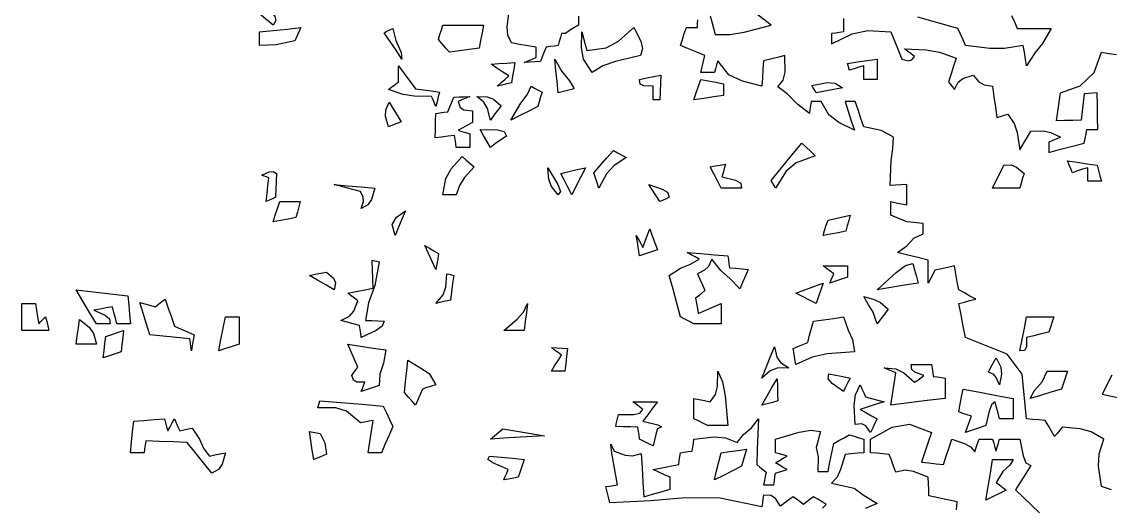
# Model space of a CAD drawing. Header units: millimetres. Extents: x 87938 to 265635, y 330093 to 434310.
# Drawn here: x 143087 to 145492, y 354571 to 355646 of the extents above; entities that cross this region are included whole.
import ezdxf

# ---------------------------------------------------------------- set-up
doc = ezdxf.new("R2010")
doc.units = ezdxf.units.MM

# ---------------------------------------------------------------- blocks, each defined once
blk = doc.blocks.new('A$C65917B88')
for points in [[(1306.7, 4008.2), (1312.5, 4014.3), (1305.8, 4018.4), (1299, 4022.4), (1292.4, 4026.3), (1287, 4022.4), (1281.6, 4018.4), (1276.4, 4014.3), (1271, 4018.4), (1265.6, 4022.4), (1260.3, 4026.3), (1253.6, 4021.5), (1246.8, 4016.6), (1240.2, 4011.6), (1232.1, 4023.9), (1225.1, 4028.4), (1213.4, 4029), (1212.5, 4022.8), (1211.6, 4016.6), (1210.8, 4010.3), (1144.8, 4024.4), (1090, 4024.9), (1035.7, 4019.7), (971, 4017), (968.7, 4025.5), (966.5, 4034), (964.4, 4042.4), (970.5, 4043.3), (976.8, 4044.2), (983.1, 4045.1), (973.9, 4095.3), (972.5, 4109.2), (977.7, 4098.6), (995.3, 4092.3), (1006.4, 4091.2), (1020.5, 4094.6), (1021.8, 4071.9), (1023.2, 4049.1), (1024.5, 4026.3), (1038.3, 4030.4), (1052.1, 4034.4), (1066.1, 4038.3), (1066.1, 4044.6), (1066.1, 4050.9), (1066.1, 4057.1), (1057.1, 4061.1), (1048.2, 4065.2), (1039.4, 4069.2), (1052.7, 4071.9), (1066.1, 4074.6), (1079.6, 4077.2), (1080.5, 4083.5), (1081.4, 4089.7), (1082.3, 4095.9), (1088.4, 4096.8), (1094.6, 4097.7), (1100.9, 4098.6), (1101.8, 4104.9), (1102.7, 4111.2), (1103.6, 4117.4), (1135.6, 4120.8), (1153.3, 4119.4), (1171.8, 4112), (1181.7, 4124.7), (1194.6, 4135), (1205.4, 4149.5), (1204.5, 4125.4), (1203.6, 4101.3), (1202.7, 4077.2), (1207.5, 4073.2), (1212.5, 4069.2), (1217.4, 4065.2), (1216.1, 4058.5), (1214.7, 4051.8), (1213.4, 4045.1), (1218.8, 4045.1), (1224.2, 4045.1), (1229.6, 4045.1), (1230.5, 4051.4), (1231.4, 4057.6), (1232.3, 4063.8), (1238.4, 4065.6), (1244.6, 4067.4), (1250.9, 4069.2), (1244.6, 4072.8), (1238.4, 4076.4), (1232.3, 4079.9), (1238.4, 4083.5), (1244.6, 4087.1), (1250.9, 4090.7), (1244.6, 4092.5), (1238.4, 4094.2), (1232.3, 4095.9), (1232.3, 4103.1), (1232.3, 4110.3), (1232.3, 4117.4), (1269.7, 4128.5), (1288.1, 4131.7), (1303.2, 4129.5), (1296.3, 4104.4), (1299.5, 4089.6), (1299.2, 4066.5), (1304.4, 4066.5), (1309.8, 4066.5), (1315.2, 4066.5), (1318.2, 4081.2), (1321.4, 4095.9), (1324.5, 4110.6), (1332.5, 4115.1), (1340.6, 4119.6), (1348.7, 4124.1), (1356.2, 4121.9), (1363.8, 4119.6), (1371.5, 4117.4), (1371.5, 4110.3), (1371.5, 4103.1), (1371.5, 4095.9), (1361.6, 4095), (1351.8, 4094.1), (1342.1, 4093.2), (1335, 4069.3), (1329.4, 4057.5), (1320.6, 4047.8), (1356.5, 4040.2), (1370.6, 4029.5), (1392.9, 4015.7), (1386.6, 4013), (1380.3, 4010.3), (1374.2, 4007.6)], [(1517.9, 4005.8), (1518.8, 4018.2), (1503.9, 4021.4), (1489.2, 4024.5), (1474.5, 4027.7), (1474.1, 4037.5), (1473.6, 4047.3), (1473.2, 4057.1), (1449.9, 4066.4), (1436.7, 4068.5), (1422.3, 4065.2), (1418.7, 4074.6), (1415.1, 4083.9), (1411.7, 4093.2), (1401.8, 4094.1), (1392, 4095), (1382.3, 4095.9), (1382.3, 4103.1), (1382.3, 4110.3), (1382.3, 4117.4), (1416.2, 4136.2), (1443.8, 4140.8), (1478.6, 4128), (1473.2, 4112.4), (1467.8, 4096.8), (1462.5, 4081.2), (1474.1, 4079.9), (1485.6, 4078.5), (1497.3, 4077.2), (1501.8, 4090.6), (1506.3, 4104), (1510.8, 4117.4), (1530.8, 4110.4), (1540.2, 4105.2), (1546.8, 4097.3), (1549.1, 4104), (1551.3, 4110.7), (1553.6, 4117.4), (1560.6, 4117.4), (1567.8, 4117.4), (1575, 4117.4), (1576.8, 4111.2), (1578.6, 4104.9), (1580.4, 4098.6), (1582.2, 4104.9), (1584, 4111.2), (1585.8, 4117.4), (1596.5, 4117.4), (1607.1, 4117.4), (1617.9, 4117.4), (1622.9, 4090.9), (1627.5, 4080.1), (1635.3, 4075.8), (1627.2, 4062.9), (1619.1, 4050), (1611.2, 4037.1), (1649.1, 4001.2)], [(1762.7, 4037.1), (1746.5, 4042.4), (1742.1, 4074.7), (1743.2, 4094.1), (1750.5, 4117.4), (1730.2, 4128.8), (1713.1, 4133.6), (1684.8, 4136.1), (1680.8, 4131.3), (1676.7, 4126.4), (1672.8, 4121.4), (1667.9, 4129.9), (1662.9, 4138.4), (1658.1, 4146.8), (1648.2, 4147.7), (1638.3, 4148.6), (1628.6, 4149.5), (1621.5, 4220), (1597.9, 4251.7), (1532.3, 4278), (1528.7, 4295.9), (1525.1, 4313.7), (1521.5, 4331.6), (1530.3, 4333.8), (1539.2, 4336.1), (1548.2, 4338.3), (1539.2, 4343.3), (1530.3, 4348.2), (1521.5, 4353), (1519.2, 4365.6), (1517, 4378.2), (1514.7, 4390.7), (1504.4, 4388.4), (1494.2, 4386.2), (1484, 4383.9), (1480.4, 4377.3), (1476.8, 4370.6), (1473.2, 4363.8), (1473.2, 4375.9), (1473.2, 4388), (1473.2, 4400), (1457.1, 4404), (1441.1, 4408), (1425, 4412), (1439.6, 4422.7), (1450.6, 4434.5), (1465.2, 4441.5), (1465.2, 4446.9), (1465.2, 4452.3), (1465.2, 4457.6), (1440.1, 4460.5), (1427.8, 4465.4), (1414.4, 4470.9), (1414.4, 4478.1), (1414.4, 4485.3), (1414.4, 4492.4), (1422.8, 4490.6), (1431.2, 4488.8), (1439.7, 4487), (1439.7, 4497.8), (1439.7, 4508.5), (1439.7, 4519.2), (1430.7, 4518.8), (1421.9, 4518.3), (1413, 4517.9), (1414.7, 4557.3), (1417.5, 4576.2), (1418.3, 4594.2), (1410.3, 4599), (1399.1, 4604.6), (1371.5, 4610.3), (1367, 4623.7), (1362.5, 4637.1), (1358.1, 4650.5), (1352.7, 4650.5), (1347.3, 4650.5), (1342.1, 4650.5), (1346.9, 4635.3), (1351.8, 4620.1), (1356.8, 4604.9), (1332.4, 4617.3), (1316.7, 4629.2), (1304.6, 4650.5), (1299.2, 4650.5), (1293.8, 4650.5), (1288.4, 4650.5), (1287.5, 4644.2), (1286.6, 4637.9), (1285.8, 4631.6), (1267.3, 4645.9), (1250.8, 4662.5), (1236.2, 4673.3), (1244.5, 4684), (1247.3, 4696.9), (1246.8, 4722.8), (1235.6, 4720.1), (1224.5, 4717.4), (1213.4, 4714.7), (1212.5, 4701.3), (1211.6, 4687.9), (1210.8, 4674.5), (1180.3, 4682.7), (1158.6, 4692.4), (1141.1, 4714.7), (1139.3, 4708.5), (1137.5, 4702.2), (1135.8, 4695.9), (1128.6, 4695.9), (1121.4, 4695.9), (1114.4, 4695.9), (1116.5, 4704.9), (1118.7, 4713.9), (1121, 4722.8), (1108.1, 4728.2), (1095.2, 4733.5), (1082.3, 4738.8), (1085.3, 4748.3), (1088.4, 4757.7), (1091.6, 4767), (1097.3, 4767), (1103.1, 4767), (1109, 4767), (1109.4, 4773.3), (1109.9, 4779.5)], [(1129.1, 4785.6), (1131.6, 4775.9), (1134.3, 4766.1), (1137, 4756.2), (1160, 4755.9), (1182.9, 4759.7), (1225.5, 4770.9), (1200.4, 4790.1)], [(921.5, 4785.3), (921.5, 4770.9), (908.9, 4763.6), (901, 4757.8), (894.6, 4757.6), (892.8, 4751.4), (891, 4745.1), (889.4, 4738.8), (883.1, 4737.9), (876.8, 4737), (870.6, 4736.1), (867.5, 4728.6), (864.3, 4721), (861.2, 4713.3), (852.6, 4712.9), (844.2, 4712.4), (835.8, 4712), (842, 4714.7), (848.3, 4717.4), (854.6, 4720.1), (854.6, 4725.5), (854.6, 4730.8), (854.6, 4736.1), (841.5, 4738.4), (828.5, 4740.6), (815.6, 4742.9), (810.1, 4755.3), (809.1, 4767.5), (811.7, 4789.7)], [(1339.4, 4781.6), (1339.4, 4774.5), (1339.4, 4767.4), (1339.4, 4760.3), (1333.1, 4759.4), (1326.8, 4758.5), (1320.6, 4757.6), (1320.6, 4752.3), (1320.6, 4746.9), (1320.6, 4741.5), (1353.3, 4757), (1378.1, 4762.7), (1414.4, 4760.3), (1420.1, 4746), (1425.9, 4731.7), (1431.8, 4717.4), (1442.3, 4714.8), (1447.5, 4715.9), (1451.9, 4721.4), (1446.5, 4725.5), (1441.1, 4729.5), (1435.8, 4733.4), (1470, 4732), (1491.2, 4728.2), (1517.4, 4718.7), (1513.4, 4706.3), (1509.3, 4693.8), (1505.4, 4681.2), (1508.4, 4677.3), (1511.6, 4673.3), (1514.7, 4669.2), (1520.3, 4680.8), (1527.9, 4686.7), (1544.1, 4692), (1553.3, 4681.5), (1561.4, 4676.9), (1575, 4674.5), (1577.1, 4658), (1579.4, 4641.5), (1581.6, 4625), (1587.5, 4626.8), (1593.3, 4628.6), (1599.2, 4630.4), (1608.7, 4615.8), (1613.6, 4601.2), (1617.9, 4574.1), (1623.6, 4584), (1629.5, 4593.8), (1635.3, 4603.5), (1654.8, 4604.1), (1667, 4601.7), (1682.3, 4594.2), (1676, 4591.5), (1669.7, 4588.8), (1663.4, 4586.1), (1663.4, 4580.8), (1663.4, 4575.5), (1663.4, 4570.1), (1682.1, 4575), (1700.9, 4579.9), (1719.6, 4584.8), (1721, 4592), (1722.3, 4599.1), (1723.7, 4606.2), (1729.4, 4606.2), (1735.2, 4606.2), (1741.1, 4606.2), (1740.6, 4625.4), (1740.2, 4644.6), (1739.7, 4663.8), (1733, 4663.4), (1726.2, 4662.9), (1719.6, 4662.5), (1717.8, 4648.7), (1716, 4634.8), (1714.4, 4620.9), (1701.3, 4620.6), (1688.4, 4620.2), (1675.5, 4619.7), (1677.8, 4634.4), (1680, 4649.1), (1682.3, 4663.8), (1713.2, 4675.3), (1735.2, 4696), (1746.5, 4728), (1758.5, 4726.3), (1770.5, 4724.6)], [(1763, 4218.4), (1747.8, 4188.3), (1811, 4174.9)], [(1604.9, 4786.2), (1609.4, 4776), (1613.9, 4765.7), (1631.7, 4765.7), (1649.6, 4765.7), (1667.4, 4765.7), (1653.8, 4742), (1642.2, 4727.6), (1628.6, 4706.6), (1626.8, 4717.4), (1625, 4728.1), (1623.2, 4738.8), (1593.9, 4734.3), (1570.3, 4734.3), (1532.3, 4738.8), (1528.2, 4747.8), (1524.2, 4756.8), (1520.1, 4765.7), (1488.3, 4774.6), (1456.7, 4783.5)]]:
    blk.add_lwpolyline(points)
for points in [[(439.4, 4770.9), (421.3, 4786.4), (402.1, 4798.8), (392.4, 4807.1), (411.6, 4807.5), (430.8, 4808), (450, 4808.4), (444.6, 4804.5), (439.2, 4800.5), (434, 4796.4), (442.2, 4784.8), (443.6, 4778.2)], [(417.9, 4738.8), (417.9, 4746), (417.9, 4753.2), (417.9, 4760.3), (439.7, 4762.5), (461.6, 4764.8), (483.5, 4767), (473.8, 4746.3), (444.5, 4740)], [(642.9, 4717.4), (633.5, 4731.3), (624, 4745.1), (614.7, 4758.9), (619.2, 4761.2), (623.7, 4763.4), (628.2, 4765.7), (633.2, 4746.6), (641.4, 4727.5)], [(717.9, 4728), (712.1, 4734.8), (706.2, 4741.5), (700.5, 4748.3), (702.8, 4755.9), (705, 4763.4), (707.3, 4770.9), (728.6, 4770.9), (750, 4770.9), (771.5, 4770.9), (769.2, 4758.9), (767, 4746.9), (764.7, 4734.8), (749.1, 4732.5), (733.5, 4730.3)], [(942.9, 4695.9), (929.5, 4717), (926.4, 4735.1), (926.9, 4760.3), (929.4, 4750.5), (932.1, 4740.6), (934.8, 4730.7), (965.3, 4735.2), (984.4, 4745.6), (1008.5, 4767), (1019.6, 4745.7), (1022.4, 4734.2), (1019.3, 4722.8), (979.8, 4713.7), (960, 4706.7)], [(696.5, 4642.4), (694.2, 4647.8), (692, 4653.1), (689.7, 4658.4), (662.2, 4658.8), (644.5, 4661.6), (621.5, 4669.2), (626.7, 4673.3), (632.1, 4677.3), (637.5, 4681.2), (637.5, 4689.7), (637.5, 4698.2), (637.5, 4706.6), (646.4, 4694.6), (655.4, 4682.6), (664.4, 4670.6), (676.8, 4668.8), (689.3, 4667), (701.9, 4665.2), (700.1, 4657.6), (698.3, 4650)], [(792.9, 4674.5), (799.1, 4679.9), (805.4, 4685.3), (811.7, 4690.7), (802.2, 4696.9), (792.8, 4703.1), (783.5, 4709.3), (795.9, 4710.2), (808.4, 4711.1), (821, 4712), (819.2, 4701.3), (817.4, 4690.6), (815.7, 4679.9), (808.1, 4678.1), (800.4, 4676.3)], [(889.4, 4663.8), (887.6, 4681.7), (885.8, 4699.5), (884, 4717.4), (894.9, 4698), (907.3, 4683), (914.7, 4670.6), (906.2, 4668.3), (897.8, 4666.1)], [(1371.5, 4685.3), (1371.5, 4692.4), (1371.5, 4699.5), (1371.5, 4706.6), (1363.8, 4704.4), (1356.2, 4702.2), (1348.7, 4700), (1347.8, 4703.6), (1346.9, 4707.1), (1346, 4710.6), (1361.6, 4712.9), (1377.2, 4715.1), (1392.9, 4717.4), (1392.9, 4706.7), (1392.9, 4696), (1392.9, 4685.3), (1385.7, 4685.3), (1378.5, 4685.3)], [(1039.4, 4653), (1039.4, 4660.2), (1039.4, 4667.4), (1039.4, 4674.5), (1024.3, 4674.9), (1018.7, 4677.7), (1017.9, 4685.3), (1029, 4687.5), (1040.1, 4689.8), (1051.4, 4692), (1050.9, 4679.1), (1050.5, 4666.1), (1050, 4653), (1046.4, 4653), (1042.8, 4653)], [(814.4, 4620.9), (830.3, 4647.9), (840.2, 4660.9), (846.5, 4674.5), (852.2, 4671.4), (858, 4668.3), (863.9, 4665.2), (861.6, 4657.6), (859.4, 4650), (857.3, 4642.4), (842.9, 4635.3), (828.6, 4628.1)], [(1103.6, 4653), (1107.2, 4663.8), (1110.8, 4674.6), (1114.4, 4685.3), (1126.4, 4683), (1138.4, 4680.8), (1150.5, 4678.5), (1150.5, 4672.3), (1150.5, 4666.1), (1150.5, 4659.8), (1134.8, 4657.5), (1119.2, 4655.3)], [(1296.5, 4663.8), (1294.2, 4667.9), (1292, 4671.9), (1289.7, 4675.8), (1313.8, 4680.2), (1326.3, 4679.2), (1338, 4671.9), (1324.1, 4669.2), (1310.3, 4666.5)], [(728.6, 4578), (727.7, 4584.3), (726.8, 4590.6), (725.9, 4596.8), (715.5, 4595.5), (705.3, 4594.2), (695.1, 4592.9), (695.6, 4605.8), (696, 4618.7), (696.5, 4631.6), (702.6, 4632.5), (708.9, 4633.4), (715.2, 4634.3), (718.2, 4641.9), (721.4, 4649.5), (724.5, 4657.1), (732.9, 4657.5), (741.5, 4658), (750, 4658.4), (743.7, 4655.8), (737.4, 4653.2), (731.3, 4650.5), (734.8, 4640.9), (740.7, 4637.1), (754.1, 4635.6), (754.1, 4629.5), (754.1, 4623.3), (754.1, 4617), (746.4, 4613), (738.8, 4608.9), (731.3, 4604.9), (737.4, 4603.1), (743.7, 4601.3), (750, 4599.5), (750, 4592.4), (750, 4585.2), (750, 4578), (742.8, 4578), (735.6, 4578)], [(782.3, 4620.9), (777.9, 4639.3), (772.3, 4649.1), (760.8, 4658.4), (777.3, 4657.9), (787.4, 4654.1), (799.5, 4643.7), (793.7, 4636.2), (788, 4628.6)], [(621.5, 4610.3), (617, 4626.9), (617.4, 4637), (622.8, 4649.1), (629, 4638.9), (635.3, 4628.7), (641.6, 4618.4), (634.8, 4615.7), (628.1, 4613)], [(782.3, 4578), (776.9, 4587.5), (771.5, 4596.9), (766.1, 4606.2), (793.5, 4605.8), (804.3, 4603.1), (807.6, 4595.6), (799.1, 4589.7), (790.7, 4583.9)], [(953.6, 4513.8), (950.9, 4521.9), (948.2, 4530), (945.5, 4538), (955.7, 4549.6), (966, 4561.2), (976.4, 4572.8), (983, 4569.2), (989.7, 4565.6), (996.5, 4562), (977, 4548.6), (965.8, 4536.1)], [(1232.3, 4513.8), (1230, 4517.9), (1227.8, 4521.9), (1225.5, 4525.8), (1241.6, 4545.5), (1257.6, 4565.1), (1273.7, 4584.8), (1280.7, 4578.1), (1287.9, 4571.4), (1295.1, 4564.7), (1264.8, 4553.4), (1249, 4540.6)], [(707.3, 4503), (711.9, 4528.7), (720.6, 4544.2), (738, 4563.3), (744.2, 4558), (750.5, 4552.7), (756.8, 4547.3), (741.4, 4530.5), (734.1, 4519), (728.6, 4503), (721.4, 4503), (714.3, 4503)], [(1725, 4524.5), (1725, 4531.7), (1725, 4538.8), (1725, 4545.9), (1716.9, 4543.3), (1708.8, 4540.7), (1700.9, 4538), (1698.2, 4544.2), (1695.5, 4550.4), (1692.9, 4556.6), (1708.5, 4554.4), (1724.1, 4552.2), (1739.7, 4550), (1742, 4541.5), (1744.2, 4533), (1746.5, 4524.5), (1739.3, 4524.5), (1732.1, 4524.5)], [(428.6, 4492.4), (429.9, 4504.9), (431.3, 4517.4), (432.6, 4529.9), (429, 4531.2), (425.4, 4532.6), (421.8, 4533.9), (433.4, 4539.4), (439.4, 4540.1), (444.6, 4536.6), (444.2, 4524.2), (443.7, 4511.7), (443.3, 4499.1), (438.3, 4496.9), (433.4, 4494.6)], [(889.4, 4503), (878.9, 4516.3), (874.7, 4527.5), (873.2, 4545.9), (889, 4519.4), (893.2, 4508.2)], [(910.8, 4503), (905, 4514.3), (899.1, 4525.5), (893.3, 4536.6), (906.2, 4539.8), (919.2, 4542.9), (932.3, 4545.9), (925.1, 4531.7), (917.9, 4517.4)], [(1146.5, 4513.8), (1140.6, 4525), (1134.8, 4536.2), (1129.1, 4547.3), (1137, 4548.6), (1145.1, 4550), (1153.2, 4551.3), (1151.4, 4544.7), (1149.6, 4538), (1147.8, 4531.2), (1169.4, 4526.1), (1177.4, 4521.6), (1178.6, 4513.8), (1167.8, 4513.8), (1157.1, 4513.8)], [(1575, 4513.8), (1580.7, 4525.9), (1586.6, 4538), (1592.4, 4550), (1604.3, 4550.4), (1612.6, 4546.9), (1624.5, 4536.6), (1622.3, 4529.1), (1620, 4521.5), (1617.9, 4513.8), (1603.5, 4513.8), (1589.3, 4513.8)], [(578.6, 4481.6), (582.1, 4492.5), (581.8, 4499.4), (577.2, 4508.4), (563.4, 4512), (549.6, 4515.6), (535.8, 4519.2), (557.1, 4517.4), (578.6, 4515.6), (600, 4513.8), (594.7, 4495.6), (589.1, 4487.3)], [(1050, 4492.4), (1044.2, 4501.4), (1038.3, 4510.3), (1032.6, 4519.2), (1053.4, 4512.2), (1061.7, 4507), (1064.7, 4499.1), (1059.8, 4496.9), (1054.8, 4494.6)], [(439.4, 4460.3), (442.8, 4471), (446.4, 4481.7), (450, 4492.4), (460.7, 4492.4), (471.5, 4492.4), (482.3, 4492.4), (480, 4484), (477.8, 4475.5), (475.5, 4467), (463.4, 4464.8), (451.4, 4462.5)], [(632.3, 4438.8), (627.3, 4456.2), (634.1, 4467.7), (648.2, 4477.7), (642.8, 4464.8), (637.5, 4451.8)], [(1307.3, 4438.8), (1309.8, 4446.9), (1312.5, 4455), (1315.2, 4463), (1326.8, 4465.7), (1338.3, 4468.3), (1350, 4470.9), (1347.8, 4462.5), (1345.5, 4454.1), (1343.3, 4445.6), (1331.3, 4443.3), (1319.3, 4441.1)], [(1017.9, 4406.6), (1016.1, 4417.4), (1014.3, 4428.1), (1012.5, 4438.8), (1016, 4432.6), (1019.6, 4426.4), (1023.2, 4420.1), (1026.8, 4429.9), (1030.4, 4439.7), (1034, 4449.5), (1037.9, 4438.4), (1041.9, 4427.2), (1046, 4416), (1036.5, 4412.9), (1027.2, 4409.7)], [(696.5, 4385.3), (690.6, 4397.8), (684.8, 4410.3), (679.1, 4422.8), (686.1, 4418.7), (693.3, 4414.7), (700.5, 4410.6), (699.2, 4402.2), (697.8, 4393.8)], [(578.6, 4278), (577.7, 4284.3), (576.8, 4290.6), (575.9, 4296.8), (566, 4299.5), (556.2, 4302.2), (546.5, 4304.9), (559.9, 4311.4), (566.9, 4319.4), (573.2, 4335.6), (567.8, 4339.7), (562.5, 4343.7), (557.3, 4347.8), (570.6, 4350.5), (584, 4353.1), (597.3, 4355.7), (596.9, 4370.5), (596.4, 4385.3), (596, 4400), (599.6, 4399.1), (603.2, 4398.2), (606.8, 4397.3), (600.2, 4359.8), (589.8, 4332.7), (585.3, 4304.9), (595.1, 4304.4), (604.8, 4304), (614.7, 4303.5), (611.6, 4295.5), (602.2, 4288.9)], [(1103.6, 4299.5), (1096.4, 4303.1), (1089.3, 4306.7), (1082.3, 4310.3), (1076.4, 4332.2), (1070.6, 4354), (1064.7, 4375.8), (1082.5, 4387.3), (1098.2, 4393.6), (1111.7, 4401.3), (1105.4, 4404.9), (1099.1, 4408.5), (1092.9, 4412), (1114.4, 4410.2), (1135.8, 4408.4), (1157.3, 4406.6), (1158, 4400.4), (1158.9, 4394.2), (1159.8, 4388), (1169.6, 4387.1), (1179.5, 4386.2), (1189.4, 4385.3), (1184.9, 4375), (1180.4, 4364.7), (1175.9, 4354.4), (1160.9, 4370.4), (1145.9, 4383.5), (1131.8, 4401.3), (1126.4, 4389.8), (1120.5, 4383.9), (1109, 4378.5), (1112.9, 4369.7), (1116.9, 4360.8), (1121, 4351.8), (1116, 4347.8), (1111.1, 4343.7), (1106.3, 4339.7), (1107.6, 4331.7), (1109, 4323.7), (1110.3, 4315.7), (1122.3, 4321), (1134.3, 4326.3), (1146.5, 4331.6), (1146.5, 4320.9), (1146.5, 4310.2), (1146.5, 4299.5), (1132.1, 4299.5), (1117.8, 4299.5)], [(535.8, 4353), (522.8, 4360.7), (509.7, 4368.3), (496.8, 4375.8), (505.7, 4377.6), (514.7, 4379.4), (523.7, 4381.2), (534.8, 4371.3), (538, 4364)], [(1317.9, 4363.8), (1320, 4368.8), (1322.3, 4373.7), (1324.5, 4378.5), (1318.7, 4382.6), (1313, 4386.6), (1307.3, 4390.7), (1320.2, 4390.7), (1333.1, 4390.7), (1346, 4390.7), (1346, 4384.9), (1346, 4379.1), (1346, 4373.3), (1336.5, 4370.1), (1327.2, 4367)], [(1392.9, 4353), (1422.6, 4380.6), (1437.2, 4391.4), (1449.2, 4394.6), (1451.9, 4384.4), (1454.6, 4374.1), (1457.3, 4363.8), (1435.8, 4360.2), (1414.4, 4356.6)], [(696.5, 4331.6), (707.8, 4345), (712.3, 4357.2), (713.9, 4378.5), (717.3, 4377.6), (720.9, 4376.7), (724.5, 4375.8), (722.7, 4362.9), (720.9, 4350), (719.3, 4337), (711.6, 4335.2), (704, 4333.4)], [(1296.5, 4331.6), (1285.7, 4337), (1275, 4342.4), (1264.4, 4347.8), (1278.6, 4353.2), (1292.9, 4358.5), (1307.3, 4363.8), (1303.7, 4353.1), (1300.1, 4342.4)], [(160.8, 4299.5), (150, 4317.3), (139.2, 4335.2), (128.6, 4353), (155.7, 4350), (183, 4346.9), (210.3, 4343.7), (211.7, 4329), (213, 4314.3), (214.4, 4299.5), (207.2, 4299.5), (200, 4299.5), (192.9, 4299.5), (190.7, 4308.5), (188.4, 4317.4), (186.2, 4326.3), (176.3, 4324.5), (166.5, 4322.7), (156.8, 4320.9), (174.7, 4313), (181.3, 4307.5), (182.3, 4299.5), (175.1, 4299.5), (167.9, 4299.5)], [(42.9, 4288.8), (42.9, 4303.1), (42.9, 4317.3), (42.9, 4331.6), (50, 4331.6), (57.2, 4331.6), (64.4, 4331.6), (66, 4320.9), (67.8, 4310.2), (69.6, 4299.5), (73.2, 4303.1), (76.8, 4306.7), (80.4, 4310.3), (82.2, 4303.2), (84, 4296), (85.8, 4288.8), (71.4, 4288.8), (57.2, 4288.8)], [(310.8, 4256.6), (309.9, 4262.9), (309, 4269.2), (308.1, 4275.5), (287.1, 4277.7), (266.1, 4279.9), (245.1, 4282.1), (239.7, 4299.1), (234.3, 4316.1), (229.1, 4333.1), (237, 4330.8), (245.1, 4328.6), (253.2, 4326.3), (258.5, 4330.4), (263.7, 4334.4), (269.1, 4338.3), (274.1, 4324.1), (279, 4309.8), (284, 4295.6), (294.2, 4291.1), (304.4, 4286.6), (314.7, 4282.1), (313.4, 4273.6), (312, 4265.1)], [(803.6, 4288.8), (824.6, 4306.5), (834.4, 4317.6), (841.1, 4331.6), (839.3, 4317.3), (837.5, 4303.1), (835.8, 4288.8), (825, 4288.8), (814.2, 4288.8)], [(1392.9, 4299.5), (1386.1, 4319), (1379.1, 4329.2), (1371.5, 4342.4), (1388.1, 4338), (1398.2, 4332.8), (1410.3, 4322.3), (1404.5, 4314.7), (1398.6, 4307.1)], [(128.6, 4267.4), (130.4, 4280.4), (132.2, 4293.3), (134, 4306.2), (149.2, 4294.1), (156.2, 4284), (160.8, 4267.4), (150, 4267.4), (139.2, 4267.4)], [(353.6, 4256.6), (357.2, 4274.5), (360.8, 4292.4), (364.4, 4310.3), (371.4, 4310.3), (378.6, 4310.3), (385.8, 4310.3), (385.8, 4296), (385.8, 4281.7), (385.8, 4267.4), (375, 4263.8), (364.2, 4260.2)], [(1264.4, 4235.3), (1263, 4243.8), (1261.7, 4252.2), (1260.3, 4260.6), (1267.8, 4263.8), (1275.5, 4266.9), (1283.1, 4270.1), (1286.1, 4281.3), (1289.3, 4292.4), (1292.4, 4303.5), (1308, 4305.8), (1323.6, 4308), (1339.4, 4310.3), (1346.8, 4289.5), (1353.7, 4274.4), (1356.8, 4255.4), (1314, 4251.9), (1290.1, 4246.7)], [(1617.9, 4256.6), (1621.4, 4274.5), (1625, 4292.4), (1628.6, 4310.3), (1642.8, 4310.3), (1657.1, 4310.3), (1671.5, 4310.3), (1668.8, 4302.3), (1666.1, 4294.2), (1663.4, 4286.1), (1651.7, 4283.4), (1640.1, 4280.7), (1628.6, 4278), (1628.2, 4262.9), (1625.4, 4257.4)], [(171.5, 4245.9), (172.8, 4257.2), (174.2, 4268.4), (175.5, 4279.5), (184.8, 4282.7), (194.1, 4285.8), (203.6, 4288.8), (202.2, 4277.7), (200.9, 4266.6), (199.5, 4255.4), (190.1, 4252.2), (180.8, 4249.1)], [(578.6, 4192.4), (580.4, 4197.3), (582.2, 4202.2), (584, 4207.1), (571.6, 4207.5), (566.4, 4210.3), (563.9, 4217.9), (566.9, 4222.4), (570, 4226.8), (573.2, 4231.2), (567.8, 4243.3), (562.5, 4255.4), (557.3, 4267.4), (577.2, 4264.3), (597.3, 4261.2), (617.4, 4258.1), (613.7, 4237.2), (607.7, 4219.9), (606.8, 4201.8), (597.3, 4198.7), (587.9, 4195.5)], [(878.6, 4224.5), (883.8, 4233), (889.2, 4241.5), (894.6, 4250), (889.2, 4254), (883.8, 4258), (878.6, 4262), (887, 4261.5), (895.5, 4261.1), (904.1, 4260.6), (902.7, 4248.6), (901.4, 4236.6), (900, 4224.5), (892.8, 4224.5), (885.6, 4224.5)], [(1210.8, 4213.8), (1217.4, 4230.3), (1224, 4246.8), (1230.8, 4263.3), (1234.3, 4247), (1240.2, 4238.3), (1253.6, 4229.9), (1235.1, 4229.3), (1224, 4225.1)], [(1585.8, 4203), (1580.7, 4214.6), (1576.1, 4219.8), (1568.3, 4223.3), (1572.3, 4230.9), (1576.4, 4238.4), (1580.4, 4245.9), (1587.7, 4231), (1589.1, 4219.8)], [(664.4, 4170.9), (658.5, 4177.7), (652.7, 4184.4), (646.8, 4191), (648.6, 4208.1), (650.4, 4225.1), (652.2, 4242), (672.6, 4229.2), (685.8, 4220.8), (696.5, 4203), (689.3, 4200.9), (682.1, 4198.7), (675, 4196.4), (671.4, 4188), (667.8, 4179.5)], [(1414.4, 4170.9), (1416.9, 4187.9), (1419.6, 4204.8), (1422.3, 4221.8), (1416, 4224.5), (1409.7, 4227.2), (1403.6, 4229.9), (1422.3, 4228.1), (1434.8, 4222.2), (1451.7, 4207.1), (1456.7, 4210.7), (1461.6, 4214.3), (1466.6, 4217.9), (1452.4, 4222.9), (1447.2, 4227.4), (1446.5, 4235.3), (1457.1, 4235.3), (1467.8, 4235.3), (1478.6, 4235.3), (1479.5, 4229.1), (1480.4, 4222.8), (1481.3, 4216.5), (1487.4, 4215.6), (1493.7, 4214.7), (1500, 4213.8), (1500, 4203.1), (1500, 4192.4), (1500, 4181.6), (1471.4, 4178.1), (1442.9, 4174.5)], [(1125, 4138.8), (1117.8, 4142.4), (1110.6, 4146), (1103.6, 4149.5), (1103.6, 4160.2), (1103.6, 4170.9), (1103.6, 4181.6), (1112, 4179.9), (1120.5, 4178.1), (1129.1, 4176.3), (1137.5, 4187.9), (1140.6, 4200.4), (1141.1, 4224.5), (1148.9, 4207.9), (1153.1, 4185.7), (1157.3, 4138.8), (1146.5, 4138.8), (1135.7, 4138.8)], [(1210.8, 4170.9), (1218.8, 4184.8), (1226.7, 4198.7), (1234.8, 4212.5), (1235.3, 4200.9), (1235.7, 4189.3), (1236.2, 4177.7), (1227.6, 4175.4), (1219.2, 4173.2)], [(1339.4, 4192.4), (1321.5, 4205), (1315.6, 4212.3), (1316.6, 4220.6), (1327.7, 4218.3), (1338.8, 4216.1), (1350, 4213.8), (1346.4, 4206.7), (1342.8, 4199.6)], [(1634, 4181.6), (1640.9, 4193.9), (1652.9, 4207.7), (1660.8, 4224.5), (1671.5, 4224.5), (1682.1, 4224.5), (1692.9, 4224.5), (1689.8, 4215.2), (1686.6, 4205.8), (1683.5, 4196.4), (1667, 4191.5), (1650.5, 4186.5)], [(1382.3, 4128), (1375.1, 4138.4), (1368.8, 4141.5), (1358.1, 4140.2), (1356.6, 4171), (1358.7, 4187.3), (1366.1, 4203), (1368.8, 4196.8), (1371.5, 4190.6), (1374.2, 4184.3), (1383.9, 4181.7), (1393.7, 4179), (1403.6, 4176.3), (1391, 4172.4), (1378.5, 4168.4), (1366.1, 4164.3), (1374.9, 4159.4), (1383.9, 4154.4), (1392.9, 4149.5), (1389.3, 4142.4), (1385.7, 4135.2)], [(1532.3, 4128), (1535.3, 4136.6), (1538.4, 4145.1), (1541.6, 4153.5), (1534.8, 4155.8), (1528.1, 4158), (1521.5, 4160.3), (1523.7, 4172.4), (1526, 4184.4), (1528.2, 4196.4), (1554.5, 4191.5), (1580.9, 4186.5), (1607.3, 4181.6), (1607.3, 4170.9), (1607.3, 4160.2), (1607.3, 4149.5), (1600.1, 4149.5), (1592.9, 4149.5), (1585.8, 4149.5), (1583.6, 4158.5), (1581.3, 4167.4), (1579.1, 4176.3), (1573.1, 4171.4), (1569.3, 4161.6), (1564.4, 4138.8), (1553.6, 4135.2), (1542.9, 4131.6)], [(589.4, 4095.9), (591.9, 4112.9), (594.6, 4129.8), (597.3, 4146.8), (590.6, 4145.5), (583.8, 4144.2), (577.2, 4142.9), (555.4, 4161.6), (538.4, 4167), (510.3, 4167), (511.2, 4170.6), (512.1, 4174.2), (513, 4177.7), (546.5, 4175), (579.9, 4172.3), (613.4, 4169.6), (618.3, 4158.9), (623.3, 4148.2), (628.2, 4137.5), (622.4, 4123.7), (616.5, 4109.8), (610.8, 4095.9), (603.6, 4095.9), (596.4, 4095.9)], [(1039.4, 4106.6), (1032.2, 4110.2), (1025, 4113.8), (1017.9, 4117.4), (1017, 4123.7), (1016.1, 4129.9), (1015.2, 4136.1), (1003.5, 4136.6), (992, 4137), (980.4, 4137.5), (981.6, 4143.8), (983, 4150), (984.3, 4156.2), (1008.1, 4156.5), (1018.2, 4158.6), (1023.2, 4164.3), (1017.8, 4168.4), (1012.5, 4172.4), (1007.3, 4176.3), (1020.2, 4176.3), (1033.1, 4176.3), (1046, 4176.3), (1038.3, 4166.1), (1030.7, 4155.9), (1023.2, 4145.6), (1046.4, 4139.7), (1052.3, 4136.6), (1046, 4133.4), (1043.7, 4124.5), (1041.5, 4115.6)], [(342.9, 4063.8), (329.9, 4079.9), (317, 4095.9), (304.1, 4112), (282.2, 4112.9), (260.3, 4113.8), (238.4, 4114.7), (237.5, 4108.5), (236.6, 4102.2), (235.8, 4095.9), (228.6, 4095.9), (221.4, 4095.9), (214.4, 4095.9), (216, 4112.5), (217.8, 4129.1), (219.6, 4145.6), (235.7, 4146.9), (251.7, 4148.2), (267.9, 4149.5), (269.6, 4143.3), (271.4, 4137), (273.2, 4130.7), (276.8, 4137), (280.4, 4143.3), (284, 4149.5), (286.7, 4143.3), (289.4, 4137), (292.1, 4130.7), (298.7, 4132.1), (305.3, 4133.4), (312, 4134.8), (323.5, 4117.1), (330.2, 4102.1), (338.9, 4090.7), (347.3, 4092.5), (355.8, 4094.2), (364.4, 4095.9), (359.1, 4077.9), (353.5, 4069.5)], [(503.6, 4085.3), (501.3, 4100.1), (499.1, 4114.8), (496.8, 4129.5), (513.7, 4126.4), (521, 4111.6), (523.7, 4093.4), (516.9, 4090.7), (510.2, 4088)], [(782.3, 4117.4), (788.9, 4122.8), (795.5, 4128.1), (802.2, 4133.4), (824.1, 4129.9), (846, 4126.4), (867.9, 4122.8), (839.3, 4121), (810.8, 4119.2)], [(803.6, 4053), (805.8, 4058.4), (808.1, 4063.8), (810.3, 4069.2), (786, 4079.8), (778.4, 4085.4), (780.9, 4090.7), (799.2, 4088.9), (817.5, 4087.1), (835.8, 4085.3), (832.7, 4075.9), (829.5, 4066.5), (826.4, 4057.1), (818.7, 4055.7), (811.1, 4054.4)], [(1135.8, 4053), (1139.3, 4067.4), (1142.9, 4081.7), (1146.5, 4095.9), (1159.8, 4097.7), (1173.2, 4099.5), (1186.7, 4101.3), (1184, 4092.4), (1181.3, 4083.5), (1178.6, 4074.5), (1164.3, 4067.4), (1150.1, 4060.2)], [(1564.4, 4020.9), (1567.8, 4042.4), (1571.4, 4063.8), (1575, 4085.3), (1585.7, 4085.3), (1596.5, 4085.3), (1607.3, 4085.3), (1602.1, 4076.2), (1590.9, 4066.2), (1580.4, 4049.1), (1585.7, 4045.1), (1591.1, 4041), (1596.5, 4037), (1585.7, 4031.7), (1575, 4026.3)]]:
    blk.add_lwpolyline(points, close=True)

msp = doc.modelspace()

# ---------------------------------------------------------------- block references
at = {"xscale": 1.4, "yscale": 1.4, "zscale": 1.4}
msp.add_blockref('A$C65917B88', (143027.3, 348959.3), dxfattribs=at)

doc.saveas('drawing.dxf')
